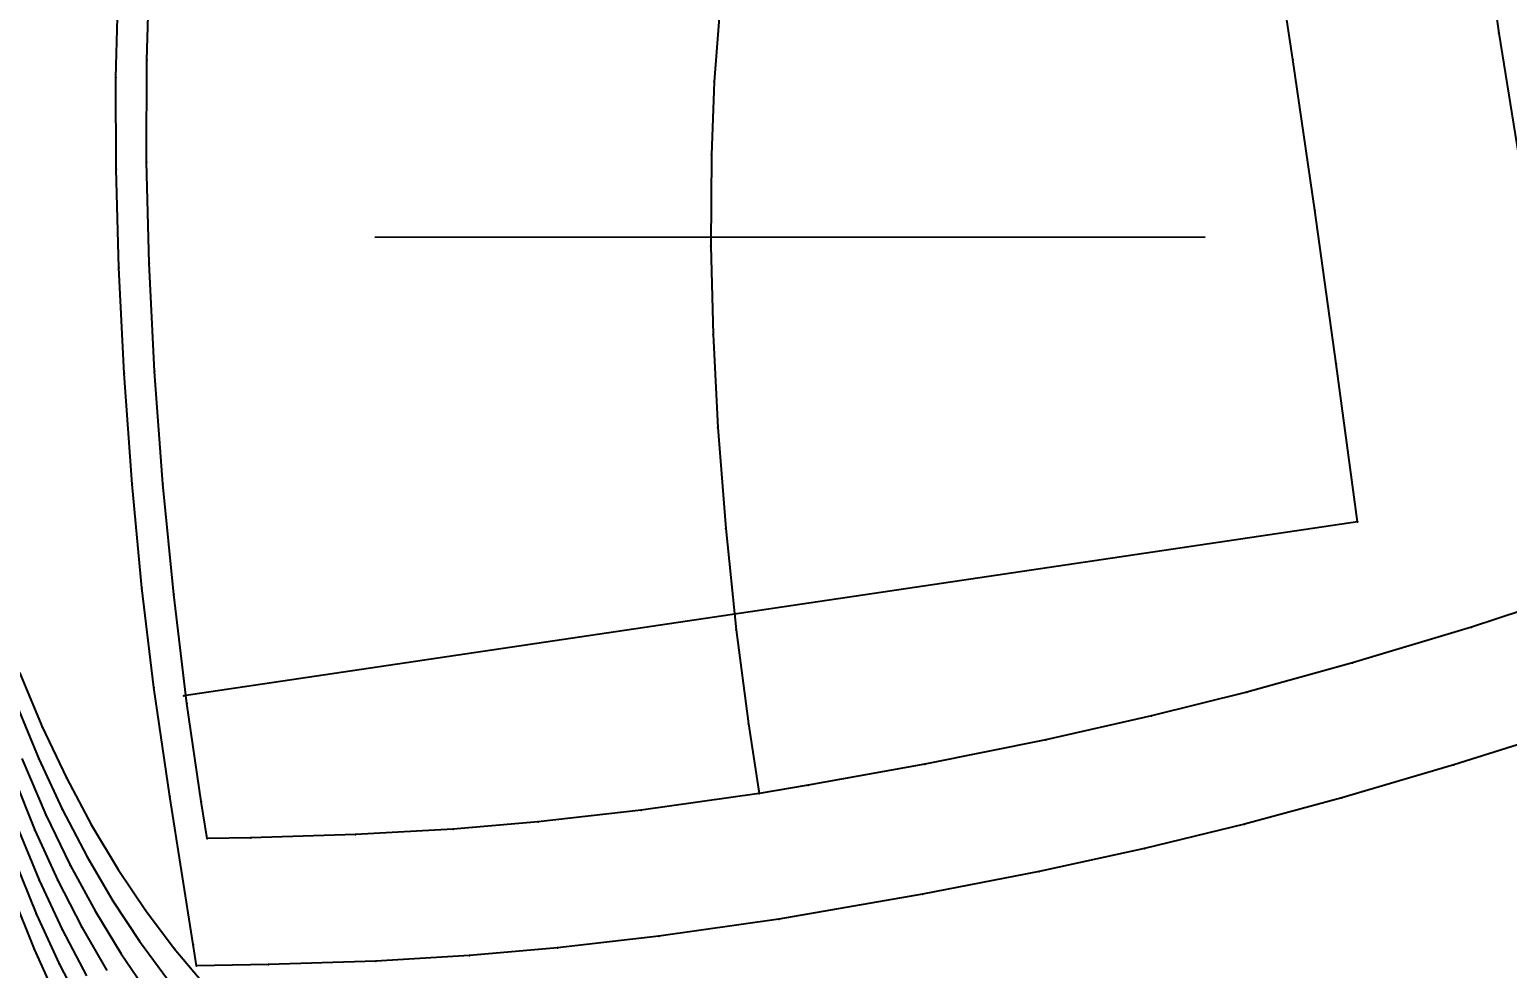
# Model space of a CAD drawing. Extents: x -2408 to 1029, y -526 to 2095.
# Drawn here: x 74.6 to 222, y 567 to 660.7 of the extents above; entities that cross this region are included whole.
import ezdxf

# ---------------------------------------------------------------- set-up
doc = ezdxf.new("R2010")
doc.units = 0

# ---------------------------------------------------------------- blocks, each defined once
blk = doc.blocks.new('0-30')
at = {"layer": '1'}
blk.add_lwpolyline([(143.423201, 265.894601), (128.920838, 261.314045), (117.770017, 258.019953), (108.064771, 255.401502), (98.068086, 252.976317), (87.577302, 250.694535), (75.919894, 248.429415), (61.60841, 245.927448), (61.594009, 245.924931), (49.626093, 244.233117), (39.535918, 243.063041), (30.743254, 242.297684), (21.415295, 241.745626), (10.707416, 241.383646), (3.525823, 241.254921), (3.184512, 243.391525), (0.845106, 258.176927), (-0.734489, 269.034118), (-1.929241, 278.990996), (-2.916751, 289.326259), (-3.717175, 300.385524), (-4.24965, 310.942714), (-4.51436, 320.793227), (-4.527335, 329.942394), (-4.311642, 338.338658)], dxfattribs=at)
at = {"layer": '14'}
for points in [[(131.129938, 350.453643), (133.409665, 334.373531), (135.537461, 321.13922)], [(143.738632, 279.344997), (130.682196, 275.083931), (118.813633, 271.503326), (108.286888, 268.584746), (98.772865, 266.205284), (88.248357, 263.837405), (76.159907, 261.391304), (64.54106, 259.283557), (59.650989, 258.477097), (59.631023, 258.473797), (47.866373, 256.805842), (37.581783, 255.630619), (29.130526, 254.917014), (19.386899, 254.368568), (8.933387, 254.035777), (4.590629, 253.96616), (3.975776, 257.657312), (2.555301, 267.454381), (1.240505, 278.322124), (0.159575, 289.362242), (-0.675071, 300.575024), (-1.217429, 311.415433), (-1.470242, 321.497418), (-1.454027, 331.650939), (-1.210415, 339.522937)]]:
    blk.add_lwpolyline(points, dxfattribs=at)
at = {"layer": '2'}
for p in [(119.314766, 285.586548), (119.314766, 285.586548), (2.26283, 268.213806), (59.631023, 258.473797), (59.651012, 258.476944), (4.590629, 253.96616), (61.594009, 245.924931), (3.525823, 241.254921)]:
    blk.add_point(p, dxfattribs=at)
at = {"layer": '3'}
for p in [(133.409665, 334.373531), (112.867433, 331.727492), (-1.454027, 331.650939), (-4.527335, 329.942394), (55.142653, 329.492174), (-1.470242, 321.497418), (54.872998, 322.208029), (-4.51436, 320.793227), (115.058568, 316.696509), (54.829513, 313.106607), (-1.217429, 311.415433), (-4.24965, 310.942714), (55.047332, 304.266175), (117.19762, 301.353073), (-3.717175, 300.385524), (-0.675071, 300.575024), (55.52277, 295.002695), (-2.916751, 289.326259), (0.159575, 289.362242), (56.305453, 284.91394), (-1.929241, 278.990996), (1.240505, 278.322124), (57.354879, 274.794416), (130.682196, 275.083931), (118.813633, 271.503326), (-0.734489, 269.034118), (108.286888, 268.584746), (2.555301, 267.454381), (58.569417, 265.411404), (98.772865, 266.205284), (88.248357, 263.837405), (76.159907, 261.391304), (128.920838, 261.314045), (0.845106, 258.176927), (59.650989, 258.477097), (64.54106, 259.283557), (117.770017, 258.019953), (3.975776, 257.657312), (47.866373, 256.805842), (37.581783, 255.630619), (108.064771, 255.401502), (8.933387, 254.035777), (19.386899, 254.368568), (29.130526, 254.917014), (98.068086, 252.976317), (87.577302, 250.694535), (75.919894, 248.429415), (61.60841, 245.927448), (3.184512, 243.391525), (49.626093, 244.233117), (30.743254, 242.297684), (39.535918, 243.063041), (10.707416, 241.383646), (21.415295, 241.745626)]:
    blk.add_point(p, dxfattribs=at)
at = {"layer": '4'}
for p in [(59.650989, 258.477097), (61.60841, 245.927448)]:
    blk.add_point(p, dxfattribs=at)
at = {"layer": '7'}
blk.add_line((21.294928, 314.006214), (104.129467, 314.021664), dxfattribs=at)
at = {"layer": '8'}
for points in [[(55.636356, 335.932393), (55.142653, 329.492174), (54.872998, 322.208029), (54.829513, 313.106607), (55.047332, 304.266175), (55.52277, 295.002695), (56.305453, 284.91394), (57.354879, 274.794416), (58.569417, 265.411404), (59.651012, 258.476944)], [(119.314766, 285.586548), (117.19762, 301.353073), (115.058568, 316.696509), (112.867433, 331.727492), (110.619182, 346.752254), (108.388606, 361.704446), (106.729412, 372.92263)], [(119.314766, 285.586548), (2.26283, 268.213806)]]:
    blk.add_lwpolyline(points, dxfattribs=at)
blk = doc.blocks.new('0-31')
at = {"layer": '1'}
blk.add_lwpolyline([(143.423201, 265.894601), (128.920838, 261.314045), (117.770017, 258.019953), (108.064771, 255.401502), (98.068086, 252.976317), (87.577302, 250.694535), (75.919894, 248.429415), (61.60841, 245.927448), (61.594009, 245.924931), (49.626093, 244.233117), (39.535918, 243.063041), (30.743254, 242.297684), (21.415295, 241.745626), (10.707416, 241.383646), (3.525823, 241.254921), (3.184512, 243.391525), (0.845106, 258.176927), (-0.734489, 269.034118), (-1.929241, 278.990996), (-2.916751, 289.326259), (-3.717175, 300.385524), (-4.24965, 310.942714), (-4.51436, 320.793227), (-4.527335, 329.942394), (-4.311642, 338.338658)], dxfattribs=at)
at = {"layer": '14'}
for points in [[(131.129938, 350.453643), (133.409665, 334.373531), (135.537461, 321.13922)], [(143.738632, 279.344997), (130.682196, 275.083931), (118.813633, 271.503326), (108.286888, 268.584746), (98.772865, 266.205284), (88.248357, 263.837405), (76.159907, 261.391304), (64.54106, 259.283557), (59.650989, 258.477097), (59.631023, 258.473797), (47.866373, 256.805842), (37.581783, 255.630619), (29.130526, 254.917014), (19.386899, 254.368568), (8.933387, 254.035777), (4.590629, 253.96616), (3.975776, 257.657312), (2.555301, 267.454381), (1.240505, 278.322124), (0.159575, 289.362242), (-0.675071, 300.575024), (-1.217429, 311.415433), (-1.470242, 321.497418), (-1.454027, 331.650939), (-1.210415, 339.522937)]]:
    blk.add_lwpolyline(points, dxfattribs=at)
at = {"layer": '2'}
for p in [(119.314766, 285.586548), (119.314766, 285.586548), (2.26283, 268.213806), (59.631023, 258.473797), (59.651012, 258.476944), (4.590629, 253.96616), (61.594009, 245.924931), (3.525823, 241.254921)]:
    blk.add_point(p, dxfattribs=at)
at = {"layer": '3'}
for p in [(133.409665, 334.373531), (112.867433, 331.727492), (-1.454027, 331.650939), (-4.527335, 329.942394), (55.142653, 329.492174), (-1.470242, 321.497418), (54.872998, 322.208029), (-4.51436, 320.793227), (115.058568, 316.696509), (54.829513, 313.106607), (-1.217429, 311.415433), (-4.24965, 310.942714), (55.047332, 304.266175), (117.19762, 301.353073), (-3.717175, 300.385524), (-0.675071, 300.575024), (55.52277, 295.002695), (-2.916751, 289.326259), (0.159575, 289.362242), (56.305453, 284.91394), (-1.929241, 278.990996), (1.240505, 278.322124), (57.354879, 274.794416), (130.682196, 275.083931), (118.813633, 271.503326), (-0.734489, 269.034118), (108.286888, 268.584746), (2.555301, 267.454381), (58.569417, 265.411404), (98.772865, 266.205284), (88.248357, 263.837405), (76.159907, 261.391304), (128.920838, 261.314045), (0.845106, 258.176927), (59.650989, 258.477097), (64.54106, 259.283557), (117.770017, 258.019953), (3.975776, 257.657312), (47.866373, 256.805842), (37.581783, 255.630619), (108.064771, 255.401502), (8.933387, 254.035777), (19.386899, 254.368568), (29.130526, 254.917014), (98.068086, 252.976317), (87.577302, 250.694535), (75.919894, 248.429415), (61.60841, 245.927448), (3.184512, 243.391525), (49.626093, 244.233117), (30.743254, 242.297684), (39.535918, 243.063041), (10.707416, 241.383646), (21.415295, 241.745626)]:
    blk.add_point(p, dxfattribs=at)
at = {"layer": '4'}
for p in [(59.650989, 258.477097), (61.60841, 245.927448)]:
    blk.add_point(p, dxfattribs=at)
at = {"layer": '7'}
blk.add_line((21.294928, 314.006214), (104.129467, 314.021664), dxfattribs=at)
at = {"layer": '8'}
for points in [[(55.636356, 335.932393), (55.142653, 329.492174), (54.872998, 322.208029), (54.829513, 313.106607), (55.047332, 304.266175), (55.52277, 295.002695), (56.305453, 284.91394), (57.354879, 274.794416), (58.569417, 265.411404), (59.651012, 258.476944)], [(119.314766, 285.586548), (117.19762, 301.353073), (115.058568, 316.696509), (112.867433, 331.727492), (110.619182, 346.752254), (108.388606, 361.704446), (106.729412, 372.92263)], [(119.314766, 285.586548), (2.26283, 268.213806)]]:
    blk.add_lwpolyline(points, dxfattribs=at)
blk = doc.blocks.new('0-32')
at = {"layer": '1'}
blk.add_lwpolyline([(143.423201, 265.894601), (128.920838, 261.314045), (117.770017, 258.019953), (108.064771, 255.401502), (98.068086, 252.976317), (87.577302, 250.694535), (75.919894, 248.429415), (61.60841, 245.927448), (61.594009, 245.924931), (49.626093, 244.233117), (39.535918, 243.063041), (30.743254, 242.297684), (21.415295, 241.745626), (10.707416, 241.383646), (3.525823, 241.254921), (3.184512, 243.391525), (0.845106, 258.176927), (-0.734489, 269.034118), (-1.929241, 278.990996), (-2.916751, 289.326259), (-3.717175, 300.385524), (-4.24965, 310.942714), (-4.51436, 320.793227), (-4.527335, 329.942394), (-4.311642, 338.338658)], dxfattribs=at)
at = {"layer": '14'}
for points in [[(131.129938, 350.453643), (133.409665, 334.373531), (135.537461, 321.13922)], [(143.738632, 279.344997), (130.682196, 275.083931), (118.813633, 271.503326), (108.286888, 268.584746), (98.772865, 266.205284), (88.248357, 263.837405), (76.159907, 261.391304), (64.54106, 259.283557), (59.650993, 258.477077), (59.631023, 258.473797), (47.866373, 256.805842), (37.581783, 255.630619), (29.130526, 254.917014), (19.386899, 254.368568), (8.933387, 254.035777), (4.590629, 253.96616), (3.975776, 257.657312), (2.555301, 267.454381), (1.240505, 278.322124), (0.159575, 289.362242), (-0.675071, 300.575024), (-1.217429, 311.415433), (-1.470242, 321.497418), (-1.454027, 331.650939), (-1.210415, 339.522937)]]:
    blk.add_lwpolyline(points, dxfattribs=at)
at = {"layer": '2'}
for p in [(119.314766, 285.586548), (119.314766, 285.586548), (2.26283, 268.213806), (59.631023, 258.473797), (59.651012, 258.476944), (4.590629, 253.96616), (61.594009, 245.924931), (3.525823, 241.254921)]:
    blk.add_point(p, dxfattribs=at)
at = {"layer": '3'}
for p in [(133.409665, 334.373531), (112.867433, 331.727492), (-1.454027, 331.650939), (-4.527335, 329.942394), (55.142653, 329.492174), (-1.470242, 321.497418), (54.872998, 322.208029), (-4.51436, 320.793227), (115.058568, 316.696509), (54.829513, 313.106607), (-1.217429, 311.415433), (-4.24965, 310.942714), (55.047332, 304.266175), (117.19762, 301.353073), (-3.717175, 300.385524), (-0.675071, 300.575024), (55.52277, 295.002695), (-2.916751, 289.326259), (0.159575, 289.362242), (56.305453, 284.91394), (-1.929241, 278.990996), (1.240505, 278.322124), (57.354879, 274.794416), (130.682196, 275.083931), (118.813633, 271.503326), (-0.734489, 269.034118), (108.286888, 268.584746), (2.555301, 267.454381), (58.569417, 265.411404), (98.772865, 266.205284), (88.248357, 263.837405), (76.159907, 261.391304), (128.920838, 261.314045), (0.845106, 258.176927), (59.650993, 258.477077), (64.54106, 259.283557), (117.770017, 258.019953), (3.975776, 257.657312), (47.866373, 256.805842), (37.581783, 255.630619), (108.064771, 255.401502), (8.933387, 254.035777), (19.386899, 254.368568), (29.130526, 254.917014), (98.068086, 252.976317), (87.577302, 250.694535), (75.919894, 248.429415), (61.60841, 245.927448), (3.184512, 243.391525), (49.626093, 244.233117), (30.743254, 242.297684), (39.535918, 243.063041), (10.707416, 241.383646), (21.415295, 241.745626)]:
    blk.add_point(p, dxfattribs=at)
at = {"layer": '4'}
for p in [(59.650993, 258.477077), (61.60841, 245.927448)]:
    blk.add_point(p, dxfattribs=at)
at = {"layer": '7'}
blk.add_line((21.294928, 314.006214), (104.129467, 314.021664), dxfattribs=at)
at = {"layer": '8'}
for points in [[(55.636356, 335.932393), (55.142653, 329.492174), (54.872998, 322.208029), (54.829513, 313.106607), (55.047332, 304.266175), (55.52277, 295.002695), (56.305453, 284.91394), (57.354879, 274.794416), (58.569417, 265.411404), (59.651012, 258.476944)], [(119.314766, 285.586548), (117.19762, 301.353073), (115.058568, 316.696509), (112.867433, 331.727492), (110.619182, 346.752254), (108.388606, 361.704446), (106.729412, 372.92263)], [(119.314766, 285.586548), (2.26283, 268.213806)]]:
    blk.add_lwpolyline(points, dxfattribs=at)
blk = doc.blocks.new('0-33')
at = {"layer": '1'}
blk.add_lwpolyline([(143.423201, 265.894601), (128.920838, 261.314045), (117.770017, 258.019953), (108.064771, 255.401502), (98.068086, 252.976317), (87.577302, 250.694535), (75.919894, 248.429415), (61.60841, 245.927448), (61.594009, 245.924931), (49.626093, 244.233117), (39.535918, 243.063041), (30.743254, 242.297684), (21.415295, 241.745626), (10.707416, 241.383646), (3.525823, 241.254921), (3.184512, 243.391525), (0.845106, 258.176927), (-0.734489, 269.034118), (-1.929241, 278.990996), (-2.916751, 289.326259), (-3.717175, 300.385524), (-4.24965, 310.942714), (-4.51436, 320.793227), (-4.527335, 329.942394), (-4.311642, 338.338658)], dxfattribs=at)
at = {"layer": '14'}
for points in [[(131.129938, 350.453643), (133.409665, 334.373531), (135.537461, 321.13922)], [(143.738632, 279.344997), (130.682196, 275.083931), (118.813633, 271.503326), (108.286888, 268.584746), (98.772865, 266.205284), (88.248357, 263.837405), (76.159907, 261.391304), (64.54106, 259.283557), (59.650989, 258.477097), (59.631023, 258.473797), (47.866373, 256.805842), (37.581783, 255.630619), (29.130526, 254.917014), (19.386899, 254.368568), (8.933387, 254.035777), (4.590629, 253.96616), (3.975776, 257.657312), (2.555301, 267.454381), (1.240505, 278.322124), (0.159575, 289.362242), (-0.675071, 300.575024), (-1.217429, 311.415433), (-1.470242, 321.497418), (-1.454027, 331.650939), (-1.210415, 339.522937)]]:
    blk.add_lwpolyline(points, dxfattribs=at)
at = {"layer": '2'}
for p in [(119.314766, 285.586548), (119.314766, 285.586548), (2.26283, 268.213806), (59.631023, 258.473797), (59.651012, 258.476944), (4.590629, 253.96616), (61.594009, 245.924931), (3.525823, 241.254921)]:
    blk.add_point(p, dxfattribs=at)
at = {"layer": '3'}
for p in [(133.409665, 334.373531), (112.867433, 331.727492), (-1.454027, 331.650939), (-4.527335, 329.942394), (55.142653, 329.492174), (-1.470242, 321.497418), (54.872998, 322.208029), (-4.51436, 320.793227), (115.058568, 316.696509), (54.829513, 313.106607), (-1.217429, 311.415433), (-4.24965, 310.942714), (55.047332, 304.266175), (117.19762, 301.353073), (-3.717175, 300.385524), (-0.675071, 300.575024), (55.52277, 295.002695), (-2.916751, 289.326259), (0.159575, 289.362242), (56.305453, 284.91394), (-1.929241, 278.990996), (1.240505, 278.322124), (57.354879, 274.794416), (130.682196, 275.083931), (118.813633, 271.503326), (-0.734489, 269.034118), (108.286888, 268.584746), (2.555301, 267.454381), (58.569417, 265.411404), (98.772865, 266.205284), (88.248357, 263.837405), (76.159907, 261.391304), (128.920838, 261.314045), (0.845106, 258.176927), (59.650989, 258.477097), (64.54106, 259.283557), (117.770017, 258.019953), (3.975776, 257.657312), (47.866373, 256.805842), (37.581783, 255.630619), (108.064771, 255.401502), (8.933387, 254.035777), (19.386899, 254.368568), (29.130526, 254.917014), (98.068086, 252.976317), (87.577302, 250.694535), (75.919894, 248.429415), (61.60841, 245.927448), (3.184512, 243.391525), (49.626093, 244.233117), (30.743254, 242.297684), (39.535918, 243.063041), (10.707416, 241.383646), (21.415295, 241.745626)]:
    blk.add_point(p, dxfattribs=at)
at = {"layer": '4'}
for p in [(59.650989, 258.477097), (61.60841, 245.927448)]:
    blk.add_point(p, dxfattribs=at)
at = {"layer": '7'}
blk.add_line((21.294928, 314.006214), (104.129467, 314.021664), dxfattribs=at)
at = {"layer": '8'}
for points in [[(55.636356, 335.932393), (55.142653, 329.492174), (54.872998, 322.208029), (54.829513, 313.106607), (55.047332, 304.266175), (55.52277, 295.002695), (56.305453, 284.91394), (57.354879, 274.794416), (58.569417, 265.411404), (59.651012, 258.476944)], [(119.314766, 285.586548), (117.19762, 301.353073), (115.058568, 316.696509), (112.867433, 331.727492), (110.619182, 346.752254), (108.388606, 361.704446), (106.729412, 372.92263)], [(119.314766, 285.586548), (2.26283, 268.213806)]]:
    blk.add_lwpolyline(points, dxfattribs=at)
blk = doc.blocks.new(' -34')
at = {"layer": '1'}
blk.add_lwpolyline([(-347.794941, 113.302413), (-345.650924, 107.910726), (-343.380868, 102.878744)], dxfattribs=at)
at = {"layer": '3'}
blk.add_point((-345.650924, 107.910726), dxfattribs=at)
blk = doc.blocks.new('0-34')
at = {"layer": '1'}
blk.add_lwpolyline([(143.423201, 265.894601), (128.920838, 261.314045), (117.770017, 258.019953), (108.064771, 255.401502), (98.068086, 252.976317), (87.577302, 250.694535), (75.919894, 248.429415), (61.60841, 245.927448), (61.594009, 245.924931), (49.626093, 244.233117), (39.535918, 243.063041), (30.743254, 242.297684), (21.415295, 241.745626), (10.707416, 241.383646), (3.525823, 241.254921), (3.184512, 243.391525), (0.845106, 258.176927), (-0.734489, 269.034118), (-1.929241, 278.990996), (-2.916751, 289.326259), (-3.717175, 300.385524), (-4.24965, 310.942714), (-4.51436, 320.793227), (-4.527335, 329.942394), (-4.311642, 338.338658)], dxfattribs=at)
at = {"layer": '14'}
for points in [[(131.129938, 350.453643), (133.409665, 334.373531), (135.537461, 321.13922)], [(143.738632, 279.344997), (130.682196, 275.083931), (118.813633, 271.503326), (108.286888, 268.584746), (98.772865, 266.205284), (88.248357, 263.837405), (76.159907, 261.391304), (64.54106, 259.283557), (59.650989, 258.477097), (59.631023, 258.473797), (47.866373, 256.805842), (37.581783, 255.630619), (29.130526, 254.917014), (19.386899, 254.368568), (8.933387, 254.035777), (4.590629, 253.96616), (3.975776, 257.657312), (2.555301, 267.454381), (1.240505, 278.322124), (0.159575, 289.362242), (-0.675071, 300.575024), (-1.217429, 311.415433), (-1.470242, 321.497418), (-1.454027, 331.650939), (-1.210415, 339.522937)]]:
    blk.add_lwpolyline(points, dxfattribs=at)
at = {"layer": '2'}
for p in [(119.314766, 285.586548), (119.314766, 285.586548), (2.26283, 268.213806), (59.631023, 258.473797), (59.651012, 258.476944), (4.590629, 253.96616), (61.594009, 245.924931), (3.525823, 241.254921)]:
    blk.add_point(p, dxfattribs=at)
at = {"layer": '3'}
for p in [(133.409665, 334.373531), (112.867433, 331.727492), (-1.454027, 331.650939), (-4.527335, 329.942394), (55.142653, 329.492174), (-1.470242, 321.497418), (54.872998, 322.208029), (-4.51436, 320.793227), (115.058568, 316.696509), (54.829513, 313.106607), (-1.217429, 311.415433), (-4.24965, 310.942714), (55.047332, 304.266175), (117.19762, 301.353073), (-3.717175, 300.385524), (-0.675071, 300.575024), (55.52277, 295.002695), (-2.916751, 289.326259), (0.159575, 289.362242), (56.305453, 284.91394), (-1.929241, 278.990996), (1.240505, 278.322124), (57.354879, 274.794416), (130.682196, 275.083931), (118.813633, 271.503326), (-0.734489, 269.034118), (108.286888, 268.584746), (2.555301, 267.454381), (58.569417, 265.411404), (98.772865, 266.205284), (88.248357, 263.837405), (76.159907, 261.391304), (128.920838, 261.314045), (0.845106, 258.176927), (59.650989, 258.477097), (64.54106, 259.283557), (117.770017, 258.019953), (3.975776, 257.657312), (47.866373, 256.805842), (37.581783, 255.630619), (108.064771, 255.401502), (8.933387, 254.035777), (19.386899, 254.368568), (29.130526, 254.917014), (98.068086, 252.976317), (87.577302, 250.694535), (75.919894, 248.429415), (61.60841, 245.927448), (3.184512, 243.391525), (49.626093, 244.233117), (30.743254, 242.297684), (39.535918, 243.063041), (10.707416, 241.383646), (21.415295, 241.745626)]:
    blk.add_point(p, dxfattribs=at)
at = {"layer": '4'}
for p in [(59.650989, 258.477097), (61.60841, 245.927448)]:
    blk.add_point(p, dxfattribs=at)
at = {"layer": '7'}
blk.add_line((21.294928, 314.006214), (104.129467, 314.021664), dxfattribs=at)
at = {"layer": '8'}
for points in [[(55.636356, 335.932393), (55.142653, 329.492174), (54.872998, 322.208029), (54.829513, 313.106607), (55.047332, 304.266175), (55.52277, 295.002695), (56.305453, 284.91394), (57.354879, 274.794416), (58.569417, 265.411404), (59.651012, 258.476944)], [(119.314766, 285.586548), (117.19762, 301.353073), (115.058568, 316.696509), (112.867433, 331.727492), (110.619182, 346.752254), (108.388606, 361.704446), (106.729412, 372.92263)], [(119.314766, 285.586548), (2.26283, 268.213806)]]:
    blk.add_lwpolyline(points, dxfattribs=at)
blk = doc.blocks.new(' -35')
at = {"layer": '1'}
blk.add_lwpolyline([(-347.635642, 116.904746), (-345.404682, 111.366563), (-343.158275, 106.454284), (-340.793218, 101.884525)], dxfattribs=at)
at = {"layer": '3'}
for p in [(-345.404682, 111.366563), (-343.158275, 106.454284)]:
    blk.add_point(p, dxfattribs=at)
blk = doc.blocks.new('0-35')
at = {"layer": '1'}
blk.add_lwpolyline([(143.423201, 265.894601), (128.920838, 261.314045), (117.770017, 258.019953), (108.064771, 255.401502), (98.068086, 252.976317), (87.577302, 250.694535), (75.919894, 248.429415), (61.60841, 245.927448), (61.594009, 245.924931), (49.626093, 244.233117), (39.535918, 243.063041), (30.743254, 242.297684), (21.415295, 241.745626), (10.707416, 241.383646), (3.525823, 241.254921), (3.184512, 243.391525), (0.845106, 258.176927), (-0.734489, 269.034118), (-1.929241, 278.990996), (-2.916751, 289.326259), (-3.717175, 300.385524), (-4.24965, 310.942714), (-4.51436, 320.793227), (-4.527335, 329.942394), (-4.311642, 338.338658)], dxfattribs=at)
at = {"layer": '14'}
for points in [[(131.129938, 350.453643), (133.409665, 334.373531), (135.537461, 321.13922)], [(143.738632, 279.344997), (130.682196, 275.083931), (118.813633, 271.503326), (108.286888, 268.584746), (98.772865, 266.205284), (88.248357, 263.837405), (76.159907, 261.391304), (64.54106, 259.283557), (59.650989, 258.477097), (59.631023, 258.473797), (47.866373, 256.805842), (37.581783, 255.630619), (29.130526, 254.917014), (19.386899, 254.368568), (8.933387, 254.035777), (4.590629, 253.96616), (3.975776, 257.657312), (2.555301, 267.454381), (1.240505, 278.322124), (0.159575, 289.362242), (-0.675071, 300.575024), (-1.217429, 311.415433), (-1.470242, 321.497418), (-1.454027, 331.650939), (-1.210415, 339.522937)]]:
    blk.add_lwpolyline(points, dxfattribs=at)
at = {"layer": '2'}
for p in [(119.314766, 285.586548), (119.314766, 285.586548), (2.26283, 268.213806), (59.631023, 258.473797), (59.651012, 258.476944), (4.590629, 253.96616), (61.594009, 245.924931), (3.525823, 241.254921)]:
    blk.add_point(p, dxfattribs=at)
at = {"layer": '3'}
for p in [(133.409665, 334.373531), (112.867433, 331.727492), (-1.454027, 331.650939), (-4.527335, 329.942394), (55.142653, 329.492174), (-1.470242, 321.497418), (54.872998, 322.208029), (-4.51436, 320.793227), (115.058568, 316.696509), (54.829513, 313.106607), (-1.217429, 311.415433), (-4.24965, 310.942714), (55.047332, 304.266175), (117.19762, 301.353073), (-3.717175, 300.385524), (-0.675071, 300.575024), (55.52277, 295.002695), (-2.916751, 289.326259), (0.159575, 289.362242), (56.305453, 284.91394), (-1.929241, 278.990996), (1.240505, 278.322124), (57.354879, 274.794416), (130.682196, 275.083931), (118.813633, 271.503326), (-0.734489, 269.034118), (108.286888, 268.584746), (2.555301, 267.454381), (58.569417, 265.411404), (98.772865, 266.205284), (88.248357, 263.837405), (76.159907, 261.391304), (128.920838, 261.314045), (0.845106, 258.176927), (59.650989, 258.477097), (64.54106, 259.283557), (117.770017, 258.019953), (3.975776, 257.657312), (47.866373, 256.805842), (37.581783, 255.630619), (108.064771, 255.401502), (8.933387, 254.035777), (19.386899, 254.368568), (29.130526, 254.917014), (98.068086, 252.976317), (87.577302, 250.694535), (75.919894, 248.429415), (61.60841, 245.927448), (3.184512, 243.391525), (49.626093, 244.233117), (30.743254, 242.297684), (39.535918, 243.063041), (10.707416, 241.383646), (21.415295, 241.745626)]:
    blk.add_point(p, dxfattribs=at)
at = {"layer": '4'}
for p in [(59.650989, 258.477097), (61.60841, 245.927448)]:
    blk.add_point(p, dxfattribs=at)
at = {"layer": '7'}
blk.add_line((21.294928, 314.006214), (104.129467, 314.021664), dxfattribs=at)
at = {"layer": '8'}
for points in [[(55.636356, 335.932393), (55.142653, 329.492174), (54.872998, 322.208029), (54.829513, 313.106607), (55.047332, 304.266175), (55.52277, 295.002695), (56.305453, 284.91394), (57.354879, 274.794416), (58.569417, 265.411404), (59.651012, 258.476944)], [(119.314766, 285.586548), (117.19762, 301.353073), (115.058568, 316.696509), (112.867433, 331.727492), (110.619182, 346.752254), (108.388606, 361.704446), (106.729412, 372.92263)], [(119.314766, 285.586548), (2.26283, 268.213806)]]:
    blk.add_lwpolyline(points, dxfattribs=at)
blk = doc.blocks.new(' -36')
at = {"layer": '1'}
blk.add_lwpolyline([(-347.395588, 120.279216), (-345.141957, 114.797072), (-342.860487, 109.878447), (-340.430182, 105.24232)], dxfattribs=at)
at = {"layer": '3'}
for p in [(-345.141957, 114.797072), (-342.860487, 109.878447)]:
    blk.add_point(p, dxfattribs=at)
blk = doc.blocks.new('0-36')
at = {"layer": '1'}
blk.add_lwpolyline([(143.423201, 265.894601), (128.920838, 261.314045), (117.770017, 258.019953), (108.064771, 255.401502), (98.068086, 252.976317), (87.577302, 250.694535), (75.919894, 248.429415), (61.60841, 245.927448), (61.594009, 245.924931), (49.626093, 244.233117), (39.535918, 243.063041), (30.743254, 242.297684), (21.415295, 241.745626), (10.707416, 241.383646), (3.525823, 241.254921), (3.184512, 243.391525), (0.845106, 258.176927), (-0.734489, 269.034118), (-1.929241, 278.990996), (-2.916751, 289.326259), (-3.717175, 300.385524), (-4.24965, 310.942714), (-4.51436, 320.793227), (-4.527335, 329.942394), (-4.311642, 338.338658)], dxfattribs=at)
at = {"layer": '14'}
for points in [[(131.129938, 350.453643), (133.409665, 334.373531), (135.537461, 321.13922)], [(143.738632, 279.344997), (130.682196, 275.083931), (118.813633, 271.503326), (108.286888, 268.584746), (98.772865, 266.205284), (88.248357, 263.837405), (76.159907, 261.391304), (64.54106, 259.283557), (59.650989, 258.477097), (59.631023, 258.473797), (47.866373, 256.805842), (37.581783, 255.630619), (29.130526, 254.917014), (19.386899, 254.368568), (8.933387, 254.035777), (4.590629, 253.96616), (3.975776, 257.657312), (2.555301, 267.454381), (1.240505, 278.322124), (0.159575, 289.362242), (-0.675071, 300.575024), (-1.217429, 311.415433), (-1.470242, 321.497418), (-1.454027, 331.650939), (-1.210415, 339.522937)]]:
    blk.add_lwpolyline(points, dxfattribs=at)
at = {"layer": '2'}
for p in [(119.314766, 285.586548), (119.314766, 285.586548), (2.26283, 268.213806), (59.631023, 258.473797), (59.651012, 258.476944), (4.590629, 253.96616), (61.594009, 245.924931), (3.525823, 241.254921)]:
    blk.add_point(p, dxfattribs=at)
at = {"layer": '3'}
for p in [(133.409665, 334.373531), (112.867433, 331.727492), (-1.454027, 331.650939), (-4.527335, 329.942394), (55.142653, 329.492174), (-1.470242, 321.497418), (54.872998, 322.208029), (-4.51436, 320.793227), (115.058568, 316.696509), (54.829513, 313.106607), (-1.217429, 311.415433), (-4.24965, 310.942714), (55.047332, 304.266175), (117.19762, 301.353073), (-3.717175, 300.385524), (-0.675071, 300.575024), (55.52277, 295.002695), (-2.916751, 289.326259), (0.159575, 289.362242), (56.305453, 284.91394), (-1.929241, 278.990996), (1.240505, 278.322124), (57.354879, 274.794416), (130.682196, 275.083931), (118.813633, 271.503326), (-0.734489, 269.034118), (108.286888, 268.584746), (2.555301, 267.454381), (58.569417, 265.411404), (98.772865, 266.205284), (88.248357, 263.837405), (76.159907, 261.391304), (128.920838, 261.314045), (0.845106, 258.176927), (59.650989, 258.477097), (64.54106, 259.283557), (117.770017, 258.019953), (3.975776, 257.657312), (47.866373, 256.805842), (37.581783, 255.630619), (108.064771, 255.401502), (8.933387, 254.035777), (19.386899, 254.368568), (29.130526, 254.917014), (98.068086, 252.976317), (87.577302, 250.694535), (75.919894, 248.429415), (61.60841, 245.927448), (3.184512, 243.391525), (49.626093, 244.233117), (30.743254, 242.297684), (39.535918, 243.063041), (10.707416, 241.383646), (21.415295, 241.745626)]:
    blk.add_point(p, dxfattribs=at)
at = {"layer": '4'}
for p in [(59.650989, 258.477097), (61.60841, 245.927448)]:
    blk.add_point(p, dxfattribs=at)
at = {"layer": '7'}
blk.add_line((21.294928, 314.006214), (104.129467, 314.021664), dxfattribs=at)
at = {"layer": '8'}
for points in [[(55.636356, 335.932393), (55.142653, 329.492174), (54.872998, 322.208029), (54.829513, 313.106607), (55.047332, 304.266175), (55.52277, 295.002695), (56.305453, 284.91394), (57.354879, 274.794416), (58.569417, 265.411404), (59.651012, 258.476944)], [(119.314766, 285.586548), (117.19762, 301.353073), (115.058568, 316.696509), (112.867433, 331.727492), (110.619182, 346.752254), (108.388606, 361.704446), (106.729412, 372.92263)], [(119.314766, 285.586548), (2.26283, 268.213806)]]:
    blk.add_lwpolyline(points, dxfattribs=at)
blk = doc.blocks.new(' -37')
at = {"layer": '1'}
blk.add_lwpolyline([(-347.689343, 125.061908), (-345.566854, 119.780643), (-343.290383, 114.771342), (-340.896814, 110.097379), (-338.406639, 105.770072)], dxfattribs=at)
at = {"layer": '3'}
for p in [(-345.566854, 119.780643), (-343.290383, 114.771342), (-340.896814, 110.097379)]:
    blk.add_point(p, dxfattribs=at)
blk = doc.blocks.new('0-37')
at = {"layer": '1'}
blk.add_lwpolyline([(143.423201, 265.894601), (128.920838, 261.314045), (117.770017, 258.019953), (108.064771, 255.401502), (98.068086, 252.976317), (87.577302, 250.694535), (75.919894, 248.429415), (61.60841, 245.927448), (61.594009, 245.924931), (49.626093, 244.233117), (39.535918, 243.063041), (30.743254, 242.297684), (21.415295, 241.745626), (10.707416, 241.383646), (3.525823, 241.254921), (3.184512, 243.391525), (0.845106, 258.176927), (-0.734489, 269.034118), (-1.929241, 278.990996), (-2.916751, 289.326259), (-3.717175, 300.385524), (-4.24965, 310.942714), (-4.51436, 320.793227), (-4.527335, 329.942394), (-4.311642, 338.338658)], dxfattribs=at)
at = {"layer": '14'}
for points in [[(131.129938, 350.453643), (133.409665, 334.373531), (135.537461, 321.13922)], [(143.738632, 279.344997), (130.682196, 275.083931), (118.813633, 271.503326), (108.286888, 268.584746), (98.772865, 266.205284), (88.248357, 263.837405), (76.159907, 261.391304), (64.54106, 259.283557), (59.650989, 258.477097), (59.631023, 258.473797), (47.866373, 256.805842), (37.581783, 255.630619), (29.130526, 254.917014), (19.386899, 254.368568), (8.933387, 254.035777), (4.590629, 253.96616), (3.975776, 257.657312), (2.555301, 267.454381), (1.240505, 278.322124), (0.159575, 289.362242), (-0.675071, 300.575024), (-1.217429, 311.415433), (-1.470242, 321.497418), (-1.454027, 331.650939), (-1.210415, 339.522937)]]:
    blk.add_lwpolyline(points, dxfattribs=at)
at = {"layer": '2'}
for p in [(119.314766, 285.586548), (119.314766, 285.586548), (2.26283, 268.213806), (59.631023, 258.473797), (59.651012, 258.476944), (4.590629, 253.96616), (61.594009, 245.924931), (3.525823, 241.254921)]:
    blk.add_point(p, dxfattribs=at)
at = {"layer": '3'}
for p in [(133.409665, 334.373531), (112.867433, 331.727492), (-1.454027, 331.650939), (-4.527335, 329.942394), (55.142653, 329.492174), (-1.470242, 321.497418), (54.872998, 322.208029), (-4.51436, 320.793227), (115.058568, 316.696509), (54.829513, 313.106607), (-1.217429, 311.415433), (-4.24965, 310.942714), (55.047332, 304.266175), (117.19762, 301.353073), (-3.717175, 300.385524), (-0.675071, 300.575024), (55.52277, 295.002695), (-2.916751, 289.326259), (0.159575, 289.362242), (56.305453, 284.91394), (-1.929241, 278.990996), (1.240505, 278.322124), (57.354879, 274.794416), (130.682196, 275.083931), (118.813633, 271.503326), (-0.734489, 269.034118), (108.286888, 268.584746), (2.555301, 267.454381), (58.569417, 265.411404), (98.772865, 266.205284), (88.248357, 263.837405), (76.159907, 261.391304), (128.920838, 261.314045), (0.845106, 258.176927), (59.650989, 258.477097), (64.54106, 259.283557), (117.770017, 258.019953), (3.975776, 257.657312), (47.866373, 256.805842), (37.581783, 255.630619), (108.064771, 255.401502), (8.933387, 254.035777), (19.386899, 254.368568), (29.130526, 254.917014), (98.068086, 252.976317), (87.577302, 250.694535), (75.919894, 248.429415), (61.60841, 245.927448), (3.184512, 243.391525), (49.626093, 244.233117), (30.743254, 242.297684), (39.535918, 243.063041), (10.707416, 241.383646), (21.415295, 241.745626)]:
    blk.add_point(p, dxfattribs=at)
at = {"layer": '4'}
for p in [(59.650989, 258.477097), (61.60841, 245.927448)]:
    blk.add_point(p, dxfattribs=at)
at = {"layer": '7'}
blk.add_line((21.294928, 314.006214), (104.129467, 314.021664), dxfattribs=at)
at = {"layer": '8'}
for points in [[(55.636356, 335.932393), (55.142653, 329.492174), (54.872998, 322.208029), (54.829513, 313.106607), (55.047332, 304.266175), (55.52277, 295.002695), (56.305453, 284.91394), (57.354879, 274.794416), (58.569417, 265.411404), (59.651012, 258.476944)], [(119.314766, 285.586548), (117.19762, 301.353073), (115.058568, 316.696509), (112.867433, 331.727492), (110.619182, 346.752254), (108.388606, 361.704446), (106.729412, 372.92263)], [(119.314766, 285.586548), (2.26283, 268.213806)]]:
    blk.add_lwpolyline(points, dxfattribs=at)
blk = doc.blocks.new(' -38')
at = {"layer": '1'}
blk.add_lwpolyline([(-346.880058, 126.951118), (-344.479478, 121.331111), (-342.049631, 116.285293), (-339.536155, 111.661388), (-336.965052, 107.452326), (-334.328306, 103.603195)], dxfattribs=at)
at = {"layer": '3'}
for p in [(-344.479478, 121.331111), (-342.049631, 116.285293), (-339.536155, 111.661388), (-336.965052, 107.452326)]:
    blk.add_point(p, dxfattribs=at)
blk = doc.blocks.new('0-38')
at = {"layer": '1'}
blk.add_lwpolyline([(143.423201, 265.894601), (128.920838, 261.314045), (117.770017, 258.019953), (108.064771, 255.401502), (98.068086, 252.976317), (87.577302, 250.694535), (75.919894, 248.429415), (61.60841, 245.927448), (61.594009, 245.924931), (49.626093, 244.233117), (39.535918, 243.063041), (30.743254, 242.297684), (21.415295, 241.745626), (10.707416, 241.383646), (3.525823, 241.254921), (3.184512, 243.391525), (0.845106, 258.176927), (-0.734489, 269.034118), (-1.929241, 278.990996), (-2.916751, 289.326259), (-3.717175, 300.385524), (-4.24965, 310.942714), (-4.51436, 320.793227), (-4.527335, 329.942394), (-4.311642, 338.338658)], dxfattribs=at)
at = {"layer": '14'}
for points in [[(131.129938, 350.453643), (133.409665, 334.373531), (135.537461, 321.13922)], [(143.738632, 279.344997), (130.682196, 275.083931), (118.813633, 271.503326), (108.286888, 268.584746), (98.772865, 266.205284), (88.248357, 263.837405), (76.159907, 261.391304), (64.54106, 259.283557), (59.650989, 258.477097), (59.631023, 258.473797), (47.866373, 256.805842), (37.581783, 255.630619), (29.130526, 254.917014), (19.386899, 254.368568), (8.933387, 254.035777), (4.590629, 253.96616), (3.975776, 257.657312), (2.555301, 267.454381), (1.240505, 278.322124), (0.159575, 289.362242), (-0.675071, 300.575024), (-1.217429, 311.415433), (-1.470242, 321.497418), (-1.454027, 331.650939), (-1.210415, 339.522937)]]:
    blk.add_lwpolyline(points, dxfattribs=at)
at = {"layer": '2'}
for p in [(119.314766, 285.586548), (119.314766, 285.586548), (2.26283, 268.213806), (59.631023, 258.473797), (59.651012, 258.476944), (4.590629, 253.96616), (61.594009, 245.924931), (3.525823, 241.254921)]:
    blk.add_point(p, dxfattribs=at)
at = {"layer": '3'}
for p in [(133.409665, 334.373531), (112.867433, 331.727492), (-1.454027, 331.650939), (-4.527335, 329.942394), (55.142653, 329.492174), (-1.470242, 321.497418), (54.872998, 322.208029), (-4.51436, 320.793227), (115.058568, 316.696509), (54.829513, 313.106607), (-1.217429, 311.415433), (-4.24965, 310.942714), (55.047332, 304.266175), (117.19762, 301.353073), (-3.717175, 300.385524), (-0.675071, 300.575024), (55.52277, 295.002695), (-2.916751, 289.326259), (0.159575, 289.362242), (56.305453, 284.91394), (-1.929241, 278.990996), (1.240505, 278.322124), (57.354879, 274.794416), (130.682196, 275.083931), (118.813633, 271.503326), (-0.734489, 269.034118), (108.286888, 268.584746), (2.555301, 267.454381), (58.569417, 265.411404), (98.772865, 266.205284), (88.248357, 263.837405), (76.159907, 261.391304), (128.920838, 261.314045), (0.845106, 258.176927), (59.650989, 258.477097), (64.54106, 259.283557), (117.770017, 258.019953), (3.975776, 257.657312), (47.866373, 256.805842), (37.581783, 255.630619), (108.064771, 255.401502), (8.933387, 254.035777), (19.386899, 254.368568), (29.130526, 254.917014), (98.068086, 252.976317), (87.577302, 250.694535), (75.919894, 248.429415), (61.60841, 245.927448), (3.184512, 243.391525), (49.626093, 244.233117), (30.743254, 242.297684), (39.535918, 243.063041), (10.707416, 241.383646), (21.415295, 241.745626)]:
    blk.add_point(p, dxfattribs=at)
at = {"layer": '4'}
for p in [(59.650989, 258.477097), (61.60841, 245.927448)]:
    blk.add_point(p, dxfattribs=at)
at = {"layer": '7'}
blk.add_line((21.294928, 314.006214), (104.129467, 314.021664), dxfattribs=at)
at = {"layer": '8'}
for points in [[(55.636356, 335.932393), (55.142653, 329.492174), (54.872998, 322.208029), (54.829513, 313.106607), (55.047332, 304.266175), (55.52277, 295.002695), (56.305453, 284.91394), (57.354879, 274.794416), (58.569417, 265.411404), (59.651012, 258.476944)], [(119.314766, 285.586548), (117.19762, 301.353073), (115.058568, 316.696509), (112.867433, 331.727492), (110.619182, 346.752254), (108.388606, 361.704446), (106.729412, 372.92263)], [(119.314766, 285.586548), (2.26283, 268.213806)]]:
    blk.add_lwpolyline(points, dxfattribs=at)
blk = doc.blocks.new(' -39')
at = {"layer": '1'}
blk.add_lwpolyline([(-347.39394, 132.238231), (-345.193153, 126.910308), (-342.85872, 121.887357), (-340.374714, 117.131064), (-337.801594, 112.740396), (-335.145837, 108.697309), (-332.36415, 104.925296)], dxfattribs=at)
at = {"layer": '3'}
for p in [(-345.193153, 126.910308), (-342.85872, 121.887357), (-340.374714, 117.131064), (-337.801594, 112.740396), (-335.145837, 108.697309)]:
    blk.add_point(p, dxfattribs=at)
blk = doc.blocks.new('0-39')
at = {"layer": '1'}
blk.add_lwpolyline([(143.423201, 265.894601), (128.920838, 261.314045), (117.770017, 258.019953), (108.064771, 255.401502), (98.068086, 252.976317), (87.577302, 250.694535), (75.919894, 248.429415), (61.60841, 245.927448), (61.594009, 245.924931), (49.626093, 244.233117), (39.535918, 243.063041), (30.743254, 242.297684), (21.415295, 241.745626), (10.707416, 241.383646), (3.525823, 241.254921), (3.184512, 243.391525), (0.845106, 258.176927), (-0.734489, 269.034118), (-1.929241, 278.990996), (-2.916751, 289.326259), (-3.717175, 300.385524), (-4.24965, 310.942714), (-4.51436, 320.793227), (-4.527335, 329.942394), (-4.311642, 338.338658)], dxfattribs=at)
at = {"layer": '14'}
for points in [[(131.129938, 350.453643), (133.409665, 334.373531), (135.537461, 321.13922)], [(143.738632, 279.344997), (130.682196, 275.083931), (118.813633, 271.503326), (108.286888, 268.584746), (98.772865, 266.205284), (88.248357, 263.837405), (76.159907, 261.391304), (64.54106, 259.283557), (59.650989, 258.477097), (59.631023, 258.473797), (47.866373, 256.805842), (37.581783, 255.630619), (29.130526, 254.917014), (19.386899, 254.368568), (8.933387, 254.035777), (4.590629, 253.96616), (3.975776, 257.657312), (2.555301, 267.454381), (1.240505, 278.322124), (0.159575, 289.362242), (-0.675071, 300.575024), (-1.217429, 311.415433), (-1.470242, 321.497418), (-1.454027, 331.650939), (-1.210415, 339.522937)]]:
    blk.add_lwpolyline(points, dxfattribs=at)
at = {"layer": '2'}
for p in [(119.314766, 285.586548), (119.314766, 285.586548), (2.26283, 268.213806), (59.631023, 258.473797), (59.651012, 258.476944), (4.590629, 253.96616), (61.594009, 245.924931), (3.525823, 241.254921)]:
    blk.add_point(p, dxfattribs=at)
at = {"layer": '3'}
for p in [(133.409665, 334.373531), (112.867433, 331.727492), (-1.454027, 331.650939), (-4.527335, 329.942394), (55.142653, 329.492174), (-1.470242, 321.497418), (54.872998, 322.208029), (-4.51436, 320.793227), (115.058568, 316.696509), (54.829513, 313.106607), (-1.217429, 311.415433), (-4.24965, 310.942714), (55.047332, 304.266175), (117.19762, 301.353073), (-3.717175, 300.385524), (-0.675071, 300.575024), (55.52277, 295.002695), (-2.916751, 289.326259), (0.159575, 289.362242), (56.305453, 284.91394), (-1.929241, 278.990996), (1.240505, 278.322124), (57.354879, 274.794416), (130.682196, 275.083931), (118.813633, 271.503326), (-0.734489, 269.034118), (108.286888, 268.584746), (2.555301, 267.454381), (58.569417, 265.411404), (98.772865, 266.205284), (88.248357, 263.837405), (76.159907, 261.391304), (128.920838, 261.314045), (0.845106, 258.176927), (59.650989, 258.477097), (64.54106, 259.283557), (117.770017, 258.019953), (3.975776, 257.657312), (47.866373, 256.805842), (37.581783, 255.630619), (108.064771, 255.401502), (8.933387, 254.035777), (19.386899, 254.368568), (29.130526, 254.917014), (98.068086, 252.976317), (87.577302, 250.694535), (75.919894, 248.429415), (61.60841, 245.927448), (3.184512, 243.391525), (49.626093, 244.233117), (30.743254, 242.297684), (39.535918, 243.063041), (10.707416, 241.383646), (21.415295, 241.745626)]:
    blk.add_point(p, dxfattribs=at)
at = {"layer": '4'}
for p in [(59.650989, 258.477097), (61.60841, 245.927448)]:
    blk.add_point(p, dxfattribs=at)
at = {"layer": '7'}
blk.add_line((21.294928, 314.006214), (104.129467, 314.021664), dxfattribs=at)
at = {"layer": '8'}
for points in [[(55.636356, 335.932393), (55.142653, 329.492174), (54.872998, 322.208029), (54.829513, 313.106607), (55.047332, 304.266175), (55.52277, 295.002695), (56.305453, 284.91394), (57.354879, 274.794416), (58.569417, 265.411404), (59.651012, 258.476944)], [(119.314766, 285.586548), (117.19762, 301.353073), (115.058568, 316.696509), (112.867433, 331.727492), (110.619182, 346.752254), (108.388606, 361.704446), (106.729412, 372.92263)], [(119.314766, 285.586548), (2.26283, 268.213806)]]:
    blk.add_lwpolyline(points, dxfattribs=at)
blk = doc.blocks.new(' -40')
at = {"layer": '1'}
blk.add_lwpolyline([(-347.12624, 135.514757), (-344.842389, 130.097316), (-342.436973, 125.02407), (-339.91409, 120.284365), (-337.275744, 115.863387), (-334.555321, 111.796118), (-331.700447, 107.995652), (-328.814033, 104.583782)], dxfattribs=at)
at = {"layer": '3'}
for p in [(-344.842389, 130.097316), (-342.436973, 125.02407), (-339.91409, 120.284365), (-337.275744, 115.863387), (-334.555321, 111.796118), (-331.700447, 107.995652)]:
    blk.add_point(p, dxfattribs=at)
blk = doc.blocks.new('0-40')
at = {"layer": '1'}
blk.add_lwpolyline([(143.423201, 265.894601), (128.920838, 261.314045), (117.770017, 258.019953), (108.064771, 255.401502), (98.068086, 252.976317), (87.577302, 250.694535), (75.919894, 248.429415), (61.60841, 245.927448), (61.594009, 245.924931), (49.626093, 244.233117), (39.535918, 243.063041), (30.743254, 242.297684), (21.415295, 241.745626), (10.707416, 241.383646), (3.525823, 241.254921), (3.184512, 243.391525), (0.845106, 258.176927), (-0.734489, 269.034118), (-1.929241, 278.990996), (-2.916751, 289.326259), (-3.717175, 300.385524), (-4.24965, 310.942714), (-4.51436, 320.793227), (-4.527335, 329.942394), (-4.311642, 338.338658)], dxfattribs=at)
at = {"layer": '14'}
for points in [[(131.129938, 350.453643), (133.409665, 334.373531), (135.537461, 321.13922)], [(143.738632, 279.344997), (130.682196, 275.083931), (118.813633, 271.503326), (108.286888, 268.584746), (98.772865, 266.205284), (88.248357, 263.837405), (76.159907, 261.391304), (64.54106, 259.283557), (59.650989, 258.477097), (59.631023, 258.473797), (47.866373, 256.805842), (37.581783, 255.630619), (29.130526, 254.917014), (19.386899, 254.368568), (8.933387, 254.035777), (4.590629, 253.96616), (3.975776, 257.657312), (2.555301, 267.454381), (1.240505, 278.322124), (0.159575, 289.362242), (-0.675071, 300.575024), (-1.217429, 311.415433), (-1.470242, 321.497418), (-1.454027, 331.650939), (-1.210415, 339.522937)]]:
    blk.add_lwpolyline(points, dxfattribs=at)
at = {"layer": '2'}
for p in [(119.314766, 285.586548), (119.314766, 285.586548), (2.26283, 268.213806), (59.631023, 258.473797), (59.651012, 258.476944), (4.590629, 253.96616), (61.594009, 245.924931), (3.525823, 241.254921)]:
    blk.add_point(p, dxfattribs=at)
at = {"layer": '3'}
for p in [(133.409665, 334.373531), (112.867433, 331.727492), (-1.454027, 331.650939), (-4.527335, 329.942394), (55.142653, 329.492174), (-1.470242, 321.497418), (54.872998, 322.208029), (-4.51436, 320.793227), (115.058568, 316.696509), (54.829513, 313.106607), (-1.217429, 311.415433), (-4.24965, 310.942714), (55.047332, 304.266175), (117.19762, 301.353073), (-3.717175, 300.385524), (-0.675071, 300.575024), (55.52277, 295.002695), (-2.916751, 289.326259), (0.159575, 289.362242), (56.305453, 284.91394), (-1.929241, 278.990996), (1.240505, 278.322124), (57.354879, 274.794416), (130.682196, 275.083931), (118.813633, 271.503326), (-0.734489, 269.034118), (108.286888, 268.584746), (2.555301, 267.454381), (58.569417, 265.411404), (98.772865, 266.205284), (88.248357, 263.837405), (76.159907, 261.391304), (128.920838, 261.314045), (0.845106, 258.176927), (59.650989, 258.477097), (64.54106, 259.283557), (117.770017, 258.019953), (3.975776, 257.657312), (47.866373, 256.805842), (37.581783, 255.630619), (108.064771, 255.401502), (8.933387, 254.035777), (19.386899, 254.368568), (29.130526, 254.917014), (98.068086, 252.976317), (87.577302, 250.694535), (75.919894, 248.429415), (61.60841, 245.927448), (3.184512, 243.391525), (49.626093, 244.233117), (30.743254, 242.297684), (39.535918, 243.063041), (10.707416, 241.383646), (21.415295, 241.745626)]:
    blk.add_point(p, dxfattribs=at)
at = {"layer": '4'}
for p in [(59.650989, 258.477097), (61.60841, 245.927448)]:
    blk.add_point(p, dxfattribs=at)
at = {"layer": '7'}
blk.add_line((21.294928, 314.006214), (104.129467, 314.021664), dxfattribs=at)
at = {"layer": '8'}
for points in [[(55.636356, 335.932393), (55.142653, 329.492174), (54.872998, 322.208029), (54.829513, 313.106607), (55.047332, 304.266175), (55.52277, 295.002695), (56.305453, 284.91394), (57.354879, 274.794416), (58.569417, 265.411404), (59.651012, 258.476944)], [(119.314766, 285.586548), (117.19762, 301.353073), (115.058568, 316.696509), (112.867433, 331.727492), (110.619182, 346.752254), (108.388606, 361.704446), (106.729412, 372.92263)], [(119.314766, 285.586548), (2.26283, 268.213806)]]:
    blk.add_lwpolyline(points, dxfattribs=at)

msp = doc.modelspace()

# ---------------------------------------------------------------- block references
at = {"layer": '1'}
for name, p in [(' -34', (420.69429, 460.98861)), (' -36', (420.69429, 460.98861)), (' -38', (420.69429, 460.98861)), (' -35', (420.69429, 460.98861)), (' -37', (420.69429, 460.98861)), (' -39', (420.69429, 460.98861)), (' -40', (420.69429, 460.98861)), ('0-32', (87.725171, 325.973948)), ('0-30', (87.725171, 325.973948)), ('0-31', (87.725171, 325.973948)), ('0-33', (87.725171, 325.973948)), ('0-34', (87.725171, 325.973948)), ('0-35', (87.725171, 325.973948)), ('0-36', (87.725171, 325.973948)), ('0-37', (87.725171, 325.973948)), ('0-38', (87.725171, 325.973948)), ('0-39', (87.725171, 325.973948)), ('0-40', (87.725171, 325.973948))]:
    msp.add_blockref(name, p, dxfattribs=at)

doc.saveas('drawing.dxf')
